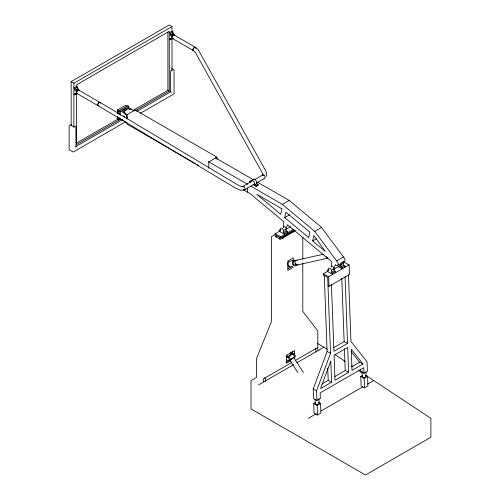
<?xml version="1.0" encoding="UTF-8"?>
<svg xmlns="http://www.w3.org/2000/svg" width="500" height="500" viewBox="0 0 500 500"><rect width="100%" height="100%" fill="white"/><g stroke="black" fill="none" stroke-linecap="round" stroke-linejoin="round"><path stroke-width="0.75" d="M283.419 227.056L283.831 221.719L250.206 193.675L243.562 189.838M331.306 266.994L331.719 261.65L287.431 224.719L286.075 229.275A1.925 1.113 60 0 1 285.75 229.812M284.719 217.619L285.906 212.156L309.844 232.125L308.663 237.587L284.719 217.619L289.675 214.756M312.656 240.912L313.837 235.456L325.269 251.431L312.656 240.912L316.369 238.769M333.844 269.525A1.925 1.113 60 0 0 333.963 269.212L335.319 264.65L335.712 264.981A2.888 1.669 60 0 0 338.15 264.594A2.888 1.669 60 0 0 336.6 260.881L314.725 231.356L282.362 204.369L250.956 186.238M333.963 269.212L340.775 265.281L341.55 262.675M348.469 274.762L350.956 341.456L367.025 361.719L367.381 371.356L363.975 373.325L363.769 367.7L320.163 392.875L320.369 398.5L316.962 400.469L313.562 398.675L313.2 389.038L327.113 351.463L324.281 275.556M316.962 400.469L316.606 390.825L330.519 353.256L327.688 277.35L323.263 275.019L323.219 273.819L327.306 271.456L332.75 274.325L332.706 273.119L331.344 272.4L331.269 270.394A1.925 1.113 60 0 0 329.85 268.069A1.925 1.113 60 0 0 328.55 268.962L328.625 270.969L327.262 270.25L327.306 271.456M266.238 176.444C267.438 174.081 266.15 171.531 264.969 169.462L199.275 51.612L197.719 49.244L195.425 47.356M297.663 372.463L289.869 360.087L290.2 359.8M293.837 357.65L303.375 372.531M293.95 357.638L294.35 357.294L293.025 357.987M287.812 356.744L292.294 354.038L289.081 356.219M290.55 359.55L289.462 360.337L290.781 359.65M290.281 359.7L290.988 359.256M290.806 359.344L291.494 358.925M291.413 358.944L292.05 358.544M291.262 359.369L292.319 358.713M291.762 359.094L292.4 358.688M292.025 358.587L292.675 358.156M292.55 358.269L293.25 357.819M71.156 125.956L71.156 81.644L169.262 25L171.988 26.575L171.988 32.019M71.156 81.644L73.881 83.219L171.988 26.575M77.625 86.956L76.606 86.363L73.881 87.938L74.9 88.525L77.625 86.956L77.625 88.525L76.719 89.05L76.719 90.1M173.012 31.881L171.988 31.294L169.262 32.869L170.287 33.456L173.012 31.881L173.012 33.456L172.1 33.981L172.1 35.031M74.9 88.525L74.9 90.1L76.15 89.775A1.925 1.113 60 0 1 77.331 91.237M170.287 33.456L170.287 35.031L171.537 34.7A1.925 1.113 60 0 1 172.712 36.169M73.881 94.231L74.9 94.819L77.625 93.25M169.262 39.162L170.287 39.75L173.012 38.175M71.294 124.438L69.112 125.7L69.112 149.694L73.2 152.056L125.631 121.781M75.244 126.094L73.881 126.881L71.156 125.306M171.988 70.237L170.625 71.025L170.625 91.869L136.8 111.4M117.481 113.544L117.481 109.963L125.662 105.244L127.025 106.031M118.162 114.006L118.162 111.144L127.706 105.638L128.725 106.231L128.725 108.375M118.162 111.144L119.188 111.737L120.55 110.95L127.338 114.869M128.725 106.231L127.362 107.013L134.15 110.931M124.362 111.106L127.362 109.375L126 108.588L123.275 110.162L124.637 110.95M76.581 143.019L117.481 119.406L118.844 120.194M133.038 110.425L167.9 90.3L169.262 91.081L169.262 31.294L76.606 84.787L76.606 87.119M118.162 117.581L118.162 119.012L119.188 119.6L120.55 118.819M120.731 119.106L76.606 144.581L76.606 94.106M135.069 110.825L169.262 91.081M75.919 146.55L122.594 119.6M140.419 113.244L174.031 93.837L174.031 69.844L171.7 68.494M216.956 159.344L216.956 157.169L208.781 161.887L208.781 168.425M249.319 182.537L249.319 181.75L251.363 180.575M242.5 186.875A1.881 0.938 71.8 0 1 242.838 186.419L252.119 181.056M254.112 179.906L262.769 174.906M244.725 189.775L254.044 184.394M256.706 182.856L264.7 178.244M250.681 181.75A2.888 1.669 60 0 1 252.725 180.575A2.888 1.669 60 0 1 254.769 184.112L254.769 184.9L256.812 183.719L258.175 184.506L258.175 185.294L256.131 186.475L254.088 185.294L254.088 183.719M254.769 184.9L256.131 185.688L258.175 184.506M282.362 204.369L289.175 200.438L321.538 227.425L343.413 256.95A2.888 1.669 60 0 1 345.012 260.075A2.888 1.669 60 0 1 343.581 261.6M287.475 232.887L287.475 231.706L284.75 233.281L284.75 234.462L279.294 231.312L279.294 230.138L280.931 229.194M295.481 230.625L280.319 239.381L275.206 236.431L275.206 233.675L279.294 231.312M275.438 234.331L271.462 236.625L271.462 321.594L256.475 358.569L256.475 377.45L251.025 380.594L251.025 408.919L365.481 475L430.887 437.238L430.887 418.356L365.906 375.381M284.75 233.281L283.387 232.494L283.387 230.531L286.112 228.956A1.925 1.113 60 0 0 284.75 226.594A1.925 1.113 60 0 0 283.387 227.381M286.075 229.275L290.413 226.775M283.387 232.494L286.112 230.919L287.475 231.706M275.206 233.675L280.656 236.825L293.669 229.312M276.231 237.019L276.231 235.444L280.656 238L294.506 230.006M294.725 230.275L283.044 237.019L283.044 238.562M314.725 231.356L321.538 227.425M288.075 268.731L292.613 266.106M293.263 267.306L287.812 270.456L287.812 261.012L293.263 257.869L293.263 260.769M336.6 260.881L343.413 256.95M327.262 270.25L328.894 269.306M337.663 265.394L344.475 261.462M342.488 262.688L343.656 262.013L349.1 264.881L349.462 274.519L329.025 286.325L328 285.788M331.269 270.394L333.994 268.819A1.925 1.113 60 0 0 332.925 266.737A1.925 1.113 60 0 0 331.425 266.681M345.012 267.244L344.969 266.038L342.244 267.613L340.881 266.894L340.806 264.887L343.531 263.312A1.925 1.113 60 0 0 342.8 261.562M331.344 272.4L334.069 270.825L335.431 271.544L335.475 272.75M340.881 266.894L343.606 265.319L344.969 266.038M332.706 273.119L335.431 271.544M323.219 273.819L328.663 276.681L349.1 264.881M286.175 356.444L287.812 357.388L288.837 356.794A1.925 1.113 60 0 1 290.15 358.725A1.925 1.113 60 0 1 289.519 360.125M290.2 356.012L290.2 352.863L292.925 354.438L293.944 353.844A1.925 1.113 60 0 1 295.294 355.994A1.925 1.113 60 0 1 294.3 357.144M285.95 362.394L289.725 360.219M290.85 360.681L286.45 363.225L286.45 355.356L294.625 350.637L294.625 354.925M291.55 362.638L263.288 378.956L263.288 381.381L263.969 381.775M295.587 360.312L317.794 347.488M258.519 384.919L293.575 364.681M296.938 362.738L323.925 347.163L327.15 349.331M333.762 347.625L344.144 341.631L347.55 343.425L345.062 276.725M347.55 343.425L333.925 351.287L331.438 284.594M321.725 384.119L328.194 380.381L331.594 382.175L330.806 360.956L320.6 388.525L331.594 382.175M334.844 376.544L345.225 370.55L348.625 372.337L347.7 347.438L334.075 355.306L335 380.206L348.625 372.337M351.863 366.712L359.625 362.231L363.031 364.025L352.031 370.375L351.244 349.156L363.031 364.025M318.512 402.369L320.556 403.444L320.913 413.088L317.506 415.05L314.106 413.263L313.744 403.619L315.45 402.638M361.119 386.119L360.756 376.481L362.463 375.494M313.744 403.619L317.15 405.412L320.556 403.444M360.756 376.481L364.162 378.275L367.569 376.306L367.925 385.944L364.519 387.912L361.794 386.475M308.25 418.356L316.344 413.688M321.062 410.962L362.869 386.825M367.587 384.1L373.656 380.594M288.025 356.831L288.506 356.562M293.431 357.762L293.938 357.55M290.381 359.875L289.869 360.087M173.35 38.375L172.669 38.556A1.925 1.113 -60 0 1 172.669 35.831L174.031 35.044A1.925 1.113 -60 0 1 174.669 35.631M294.113 260.269L289.631 261.275A2.888 2.325 77.4 0 0 288.188 265.281A2.888 2.325 77.4 0 0 291.881 266.319M296.45 260.244L323.319 254.231M297.444 264.956L328.044 258.106M242.838 186.419L244.112 186.794M243.969 190.119L240.35 190.212L235.056 187.812L100.244 106.975L77.006 93.537M77.613 93.594L77.287 93.625A1.925 1.113 -60 0 1 77.287 90.9L78.65 90.113A1.925 1.113 -60 0 1 79.281 90.7M242.144 186.494L239.969 186.094L236.981 184.475L102.2 103.656L78.931 90.2M338.206 266.669L342.287 268.819L342.244 267.613M327.113 351.463L330.519 353.256M363.975 373.325L360.575 371.531L360.494 369.425M365.525 375.231L367.569 376.306M313.2 389.038L316.606 390.825M173.012 33.456L173.35 33.656A1.925 1.113 60 0 1 174.669 35.581M174.312 35.131L195.444 47.331M172.1 33.981L172.444 34.181A1.925 1.113 60 0 1 173.406 35.194M170.287 35.031L170.625 35.225A1.925 1.113 60 0 1 171.988 37.587A1.925 1.113 60 0 1 170.625 38.375L170.287 38.175L170.287 39.75M172.387 38.469L193.512 50.669M170.625 91.869L171.306 92.263M216.956 157.169L135.2 109.963L127.025 114.688L127.025 119.044M215.238 157.75L253.075 179.594M257.769 182.306L289.175 200.438M249.319 181.75L250.225 182.275M208.425 161.681L247.613 184.306M117.481 109.963L118.844 110.75M77.625 88.525L77.969 88.725A1.925 1.113 60 0 1 79.281 90.65M76.719 89.05L77.062 89.25A1.925 1.113 60 0 1 78.025 90.262M74.9 90.1L75.244 90.294A1.925 1.113 60 0 1 76.606 92.656A1.925 1.113 60 0 1 75.244 93.444L74.9 93.25L74.9 94.819M76.719 93.144L77.513 93.606M121.119 119.144L123.387 120.456M124.631 121.175L125.981 121.95M195.269 163.525L127.025 124.125L127.025 122.675M197.294 164.694L198.644 165.475M279.294 230.138L280.656 230.919L280.656 228.956A1.925 1.113 60 0 1 282.019 228.169A1.925 1.113 60 0 1 283.387 230.531M317.675 343.556L323.925 347.163M318.475 350.306L317.794 349.913L317.794 331.031L302.8 311.363L302.8 263.038M291.219 352.275L293.944 353.844M286.112 355.225L288.837 356.794M286.175 359.588L287.812 360.531A1.925 1.113 60 0 0 289.175 359.744A1.925 1.113 60 0 0 287.812 357.388M334.906 354.544L345.238 361.488M351.7 365.831L352.987 366.7M358.156 370.175L362.031 372.781M264.088 175.263L262.794 174.894A1.881 1.188 46.8 0 0 262.4 175.387M193.181 50.438L194.944 51.869L196.019 53.619L262.881 173.919M351.138 351.531L359.625 362.231M365.931 372.106L366.087 376.344M364.162 378.275L364.519 387.912M362.05 371.494L362.238 376.444M343.656 262.013L343.688 262.756M343.531 263.312L343.606 265.319M341.781 278.119L344.144 341.631M344.412 348.762L345.225 370.55M333.994 268.819L334.069 270.825M328.663 276.681L329.025 286.325M327.738 368.256L328.194 380.381M318.894 398.537L319.075 403.488M317.15 405.412L317.506 415.05M315.069 399.344L315.225 403.581M302.8 237.312L302.8 259.137M294.625 357.069L294.625 358.5M293.263 230.763L293.263 232.194M292.244 351.388L292.244 353.6M286.112 228.956L286.112 230.919M280.656 236.825L280.656 238M279.637 237.413L279.637 238.988M256.812 183.719L256.812 182.931A2.888 1.669 60 0 0 255.3 179.775A2.888 1.669 60 0 0 253 179.55M256.131 185.688L256.131 186.475M247.613 187.887L247.613 192.175M171.988 38.237L171.988 70.888M167.9 32.062L167.9 90.3M126 108.588L126 110.162M120.55 110.95L120.55 115.237M119.188 111.737L119.188 114.594M119.188 117.456L119.188 119.6M117.481 116.4L117.481 119.406M75.925 126.487L75.925 147.331M73.881 83.219L73.881 127.531M127.25 117.731A4.819 2.781 60 0 0 123.956 112.912L124.981 112.325L121.575 110.356L126.344 107.606L129.75 109.569L130.769 108.981A4.819 2.781 60 0 1 131.65 109.625M123.3 116.675A0.963 0.556 60 0 1 123.869 116.019A0.963 0.556 60 0 1 124.637 117.244M365.831 375.819A1.925 1.062 -2.1 0 1 364.412 377.438A1.925 1.062 -2.1 0 1 362.3 376.163M365.337 372.163A1.925 1.062 -2.1 0 1 364.938 372.344M363.475 372.488A1.925 1.062 -2.1 0 1 362.612 372.231M362.306 372.019A1.925 1.062 -2.1 0 1 362.119 371.769M340.775 265.281A1.925 1.113 60 0 1 339.506 265.775M340.744 264.444A1.925 1.113 60 0 1 340.806 264.887M318.819 402.962A1.925 1.062 -2.1 0 1 317.4 404.581A1.925 1.062 -2.1 0 1 315.287 403.306M315.287 348.606A3.856 2.225 60 0 1 315.994 352.05M318.325 399.306A1.925 1.062 -2.1 0 1 317.931 399.481M315.606 399.375A1.925 1.062 -2.1 0 1 315.3 399.162M327.306 257.525A2.406 1.938 77.4 0 1 326.594 256.569M296.737 264.769A2.888 2.325 77.4 0 1 293.519 265.425A2.888 2.325 77.4 0 1 292.675 261.425A2.888 2.325 77.4 0 1 295.894 260.775M296.938 264.5A1.925 1.55 77.4 0 1 296.156 264.15M295.831 263.812A1.925 1.55 77.4 0 1 295.581 263.387M295.481 264.844A1.925 1.55 77.4 0 1 293.188 263.406A1.925 1.55 77.4 0 1 294.719 261.2M296.062 264.212A1.925 1.55 77.4 0 1 295.812 264.581M297.919 264.775A2.406 1.938 77.4 0 1 295.05 262.987A2.406 1.938 77.4 0 1 296.956 260.225M289.237 266.044A2.406 1.938 77.4 0 1 288.525 265.087M288.538 262.706A2.406 1.938 77.4 0 1 288.85 262.256M288.962 266.781A2.406 1.938 77.4 0 1 287.981 266.981M292.925 354.438A1.925 1.113 60 0 1 294.181 356.138A1.925 1.113 60 0 1 293.888 357.681M264.875 377.713A3.856 2.225 60 0 1 265.575 381.156M242.606 186.688A1.9 1.094 60 0 1 244.931 188.031A1.9 1.094 60 0 1 243.769 189.688M98.181 105.681A1.919 0.894 -59.7 0 1 98.275 103.306A1.919 0.894 -59.7 0 1 100.144 102.75M98.744 105.794A1.925 1.113 -60 0 1 97.75 104.569A1.925 1.113 -60 0 1 99.213 102.431A1.925 1.113 -60 0 1 100.456 103.281M262.581 175.156A1.9 1.094 60 0 1 264.825 176.3A1.9 1.094 60 0 1 264.05 178.287M193.8 50.756A1.925 1.113 -60 0 1 193.8 48.031A1.925 1.113 -60 0 1 195.844 48.212M171.594 35.2A1.925 1.113 60 0 1 171.875 35.112L172.9 35.594L173.806 35.069L172.781 34.588A1.925 1.113 60 0 0 172.15 35.175M193.806 50.506A1.919 1.094 -50.9 0 1 192.875 49.331A1.919 1.094 -50.9 0 1 194.556 47.356A1.919 1.094 -50.9 0 1 195.775 48.2M76.762 90.244A1.925 1.113 60 0 1 77.4 89.656L78.425 90.138L77.513 90.662L76.494 90.181A1.925 1.113 60 0 0 76.213 90.269M281.913 208.831L280.731 214.294L256.788 194.325L281.913 208.831"/></g></svg>
